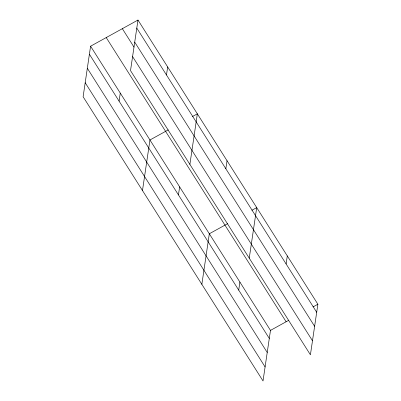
<?xml version="1.0" encoding="UTF-8"?>
<svg xmlns="http://www.w3.org/2000/svg" width="401" height="401" viewBox="0 0 401 401"><rect width="100%" height="100%" fill="white"/><g stroke="black" fill="none" stroke-linecap="round" stroke-linejoin="round"><path stroke-width="0.6" d="M90.586 46.2L83.117 96.761L263.021 380.95L270.485 330.389L90.586 46.2L137.979 20.05L317.883 304.239L310.414 354.8L130.515 70.611L137.979 20.05M119.082 101.137L120.27 93.092M142.485 190.545L149.954 139.979L168.28 129.869M166.475 74.987L167.663 66.942M178.45 194.916L179.638 186.871M189.884 164.395L197.347 113.834L192.495 116.511M201.853 284.324L209.322 233.763L227.648 223.653M225.843 168.771L227.031 160.721M238.715 290.118L239.903 282.073M249.247 258.179L256.715 207.613L251.863 210.289M286.108 263.973L287.296 255.923M270.485 330.389L288.81 320.274M313.026 306.915L317.883 304.239M136.791 28.095L316.695 312.284M134.721 42.125L314.62 326.314M122.34 28.682L134.014 47.117M132.586 56.581L312.484 340.77M106.225 37.569L286.129 321.757M89.398 54.245L269.297 338.434M87.323 68.275L267.226 352.464M85.192 82.731L265.091 366.92"/></g></svg>
